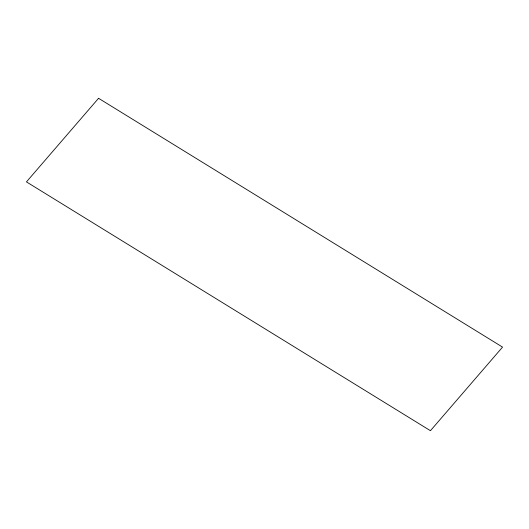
<?xml version="1.0" encoding="UTF-8"?>
<svg xmlns="http://www.w3.org/2000/svg" width="529" height="529" viewBox="0 0 529 529"><rect width="100%" height="100%" fill="white"/><g stroke="black" fill="none" stroke-linecap="round" stroke-linejoin="round"><path stroke-width="0.79" d="M98.566 98.295L26.45 181.89L430.434 430.705L502.55 347.11L98.566 98.295"/></g></svg>
